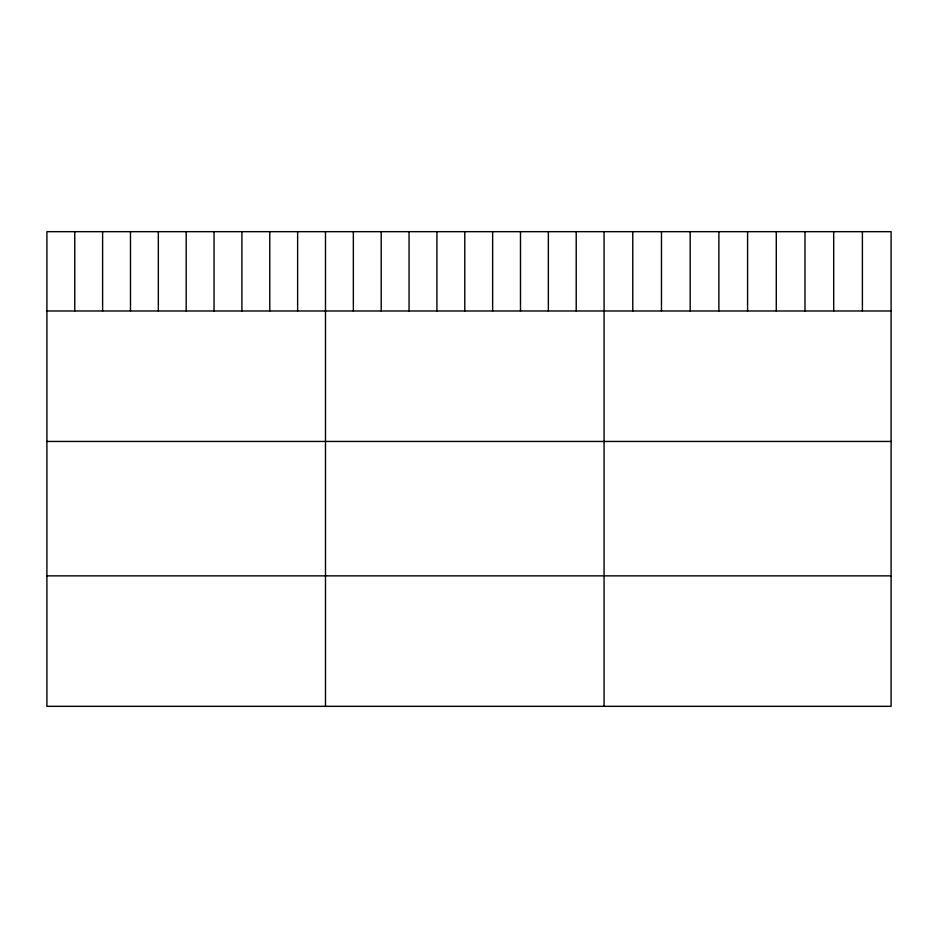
<?xml version="1.0" encoding="UTF-8"?>
<svg xmlns="http://www.w3.org/2000/svg" width="938" height="938" viewBox="0 0 938 938"><rect width="100%" height="100%" fill="white"/><g stroke="black" fill="none" stroke-linecap="round" stroke-linejoin="round"><path stroke-width="1.41" d="M891.1 310.982L891.1 706.326L46.9 706.326L46.9 231.674L891.1 231.674L891.1 310.982L46.9 310.982M46.9 441.446L891.1 441.446M46.9 575.862L891.1 575.862M862.397 231.674L862.397 310.982M833.694 231.674L833.694 310.982M804.992 231.674L804.992 310.982M776.289 231.674L776.289 310.982M747.586 231.674L747.586 310.982M718.883 231.674L718.883 310.982M690.18 231.674L690.18 310.982M661.478 231.674L661.478 310.982M632.775 231.674L632.775 310.982M604.072 231.674L604.072 706.326M576.213 231.674L576.213 310.982M548.355 231.674L548.355 310.982M520.496 231.674L520.496 310.982M492.638 231.674L492.638 310.982M464.779 231.674L464.779 310.982M436.92 231.674L436.92 310.982M409.062 231.674L409.062 310.982M381.203 231.674L381.203 310.982M353.345 231.674L353.345 310.982M325.486 231.674L325.486 706.326M297.627 231.674L297.627 310.982M269.769 231.674L269.769 310.982M241.91 231.674L241.91 310.982M214.052 231.674L214.052 310.982M186.193 231.674L186.193 310.982M158.334 231.674L158.334 310.982M130.476 231.674L130.476 310.982M102.617 231.674L102.617 310.982M74.759 231.674L74.759 310.982"/></g></svg>
